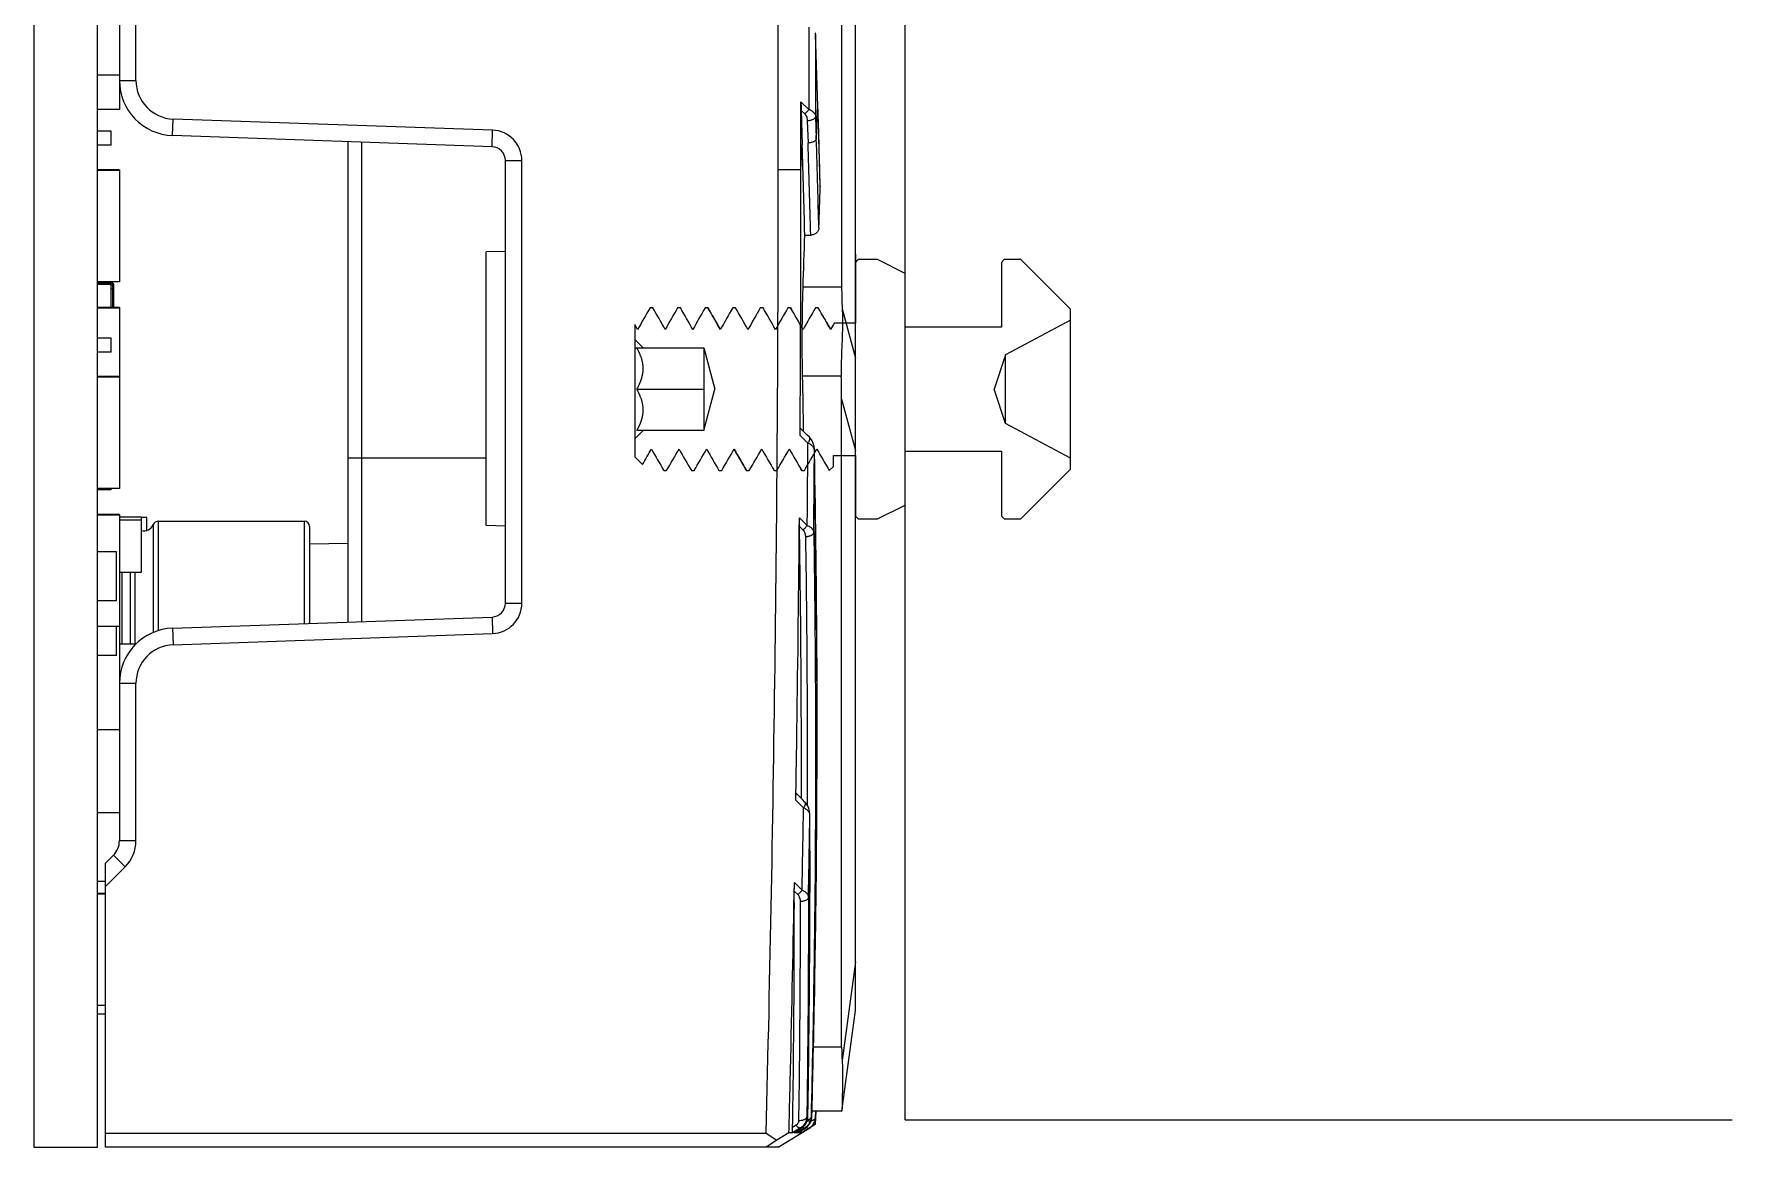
# Model space of a CAD drawing. Header units: millimetres. Extents: x 1409 to 26878, y 589 to 5187.
# Drawn here: x 18727.3 to 18788.9, y 2250.1 to 2290.5 of the extents above; entities that cross this region are included whole.
import ezdxf

# ---------------------------------------------------------------- set-up
doc = ezdxf.new("R2010")
doc.units = ezdxf.units.MM
doc.layers.add('02___PRT_ALL_AXES', color=7, linetype='Continuous')
doc.layers.add('1轮廓线', color=7, linetype='Continuous', lineweight=25)

# ---------------------------------------------------------------- blocks, each defined once
blk = doc.blocks.new('rdgx')
at = {"color": 114, "linetype": 'Continuous', "lineweight": -3, "true_color": 0x139b48}
for q in [(18150.099, 8857.748), (18120.099, 8185.248)]:
    blk.add_line((18150.099, 8185.248), q, dxfattribs=at)
blk = doc.blocks.new('*U77')
blk.add_blockref('rdgx', (-18135.099, -8526.998))
blk = doc.blocks.new('*U78')
at = {"color": 0, "linetype": 'ByBlock', "lineweight": -2, "transparency": 16777216}
blk.add_blockref('*U77', (0, 0), dxfattribs=at)
blk = doc.blocks.new('tghb')
at = {"layer": '1轮廓线', "linetype": 'Continuous', "lineweight": 25}
for p, q in [((15734.972, 4007.733), (15734.972, 4005.233)), ((15727.172, 4005.733), (15728.972, 4007.533)), ((15728.972, 4007.533), (15729.572, 4007.533)), ((15729.572, 4007.533), (15729.672, 4007.433)), ((15729.672, 4007.433), (15729.672, 4005.083)), ((15733.172, 4007.033), (15734.172, 4007.533)), ((15734.172, 4007.533), (15734.872, 4007.533)), ((15734.872, 4007.533), (15734.972, 4007.433)), ((15733.172, 4005.083), (15733.172, 4007.033)), ((15727.172, 4005.333), (15727.172, 4005.733)), ((15727.172, 4003.723), (15727.172, 4005.333)), ((15734.972, 4005.233), (15735.74, 4005.233)), ((15735.74, 4005.233), (15735.74, 4005.233)), ((15736.322, 4005.783), (15736.322, 4005.783)), ((15736.322, 4005.783), (15736.422, 4005.783)), ((15736.422, 4005.783), (15736.422, 4005.783)), ((15737.322, 4005.783), (15737.323, 4005.784)), ((15737.322, 4005.783), (15737.422, 4005.783)), ((15737.422, 4005.782), (15737.422, 4005.783)), ((15738.322, 4005.783), (15738.322, 4005.782)), ((15738.322, 4005.783), (15738.422, 4005.783)), ((15738.422, 4005.783), (15738.422, 4005.783)), ((15739.322, 4005.783), (15739.322, 4005.783)), ((15739.322, 4005.783), (15739.422, 4005.783)), ((15739.422, 4005.783), (15739.422, 4005.783)), ((15740.322, 4005.783), (15740.322, 4005.783)), ((15740.322, 4005.783), (15740.422, 4005.783)), ((15740.422, 4005.783), (15740.422, 4005.783)), ((15741.322, 4005.783), (15741.322, 4005.783)), ((15741.322, 4005.783), (15741.422, 4005.783)), ((15741.422, 4005.783), (15741.422, 4005.783)), ((15742.322, 4005.783), (15742.322, 4005.783)), ((15742.322, 4005.783), (15742.422, 4005.783)), ((15742.422, 4005.783), (15742.422, 4005.783)), ((15729.672, 4005.083), (15733.172, 4005.083)), ((15735.872, 4005.003), (15735.872, 4005.003)), ((15736.872, 4005.003), (15736.872, 4005.003)), ((15737.872, 4005.003), (15737.872, 4005.003)), ((15738.872, 4005.003), (15738.872, 4005.003)), ((15739.872, 4005.003), (15739.872, 4005.003)), ((15740.872, 4005.003), (15740.872, 4005.003)), ((15741.872, 4005.003), (15741.872, 4005.003)), ((15742.972, 4004.633), (15742.672, 4004.333)), ((15742.872, 4005.003), (15742.872, 4005.003)), ((15742.972, 4005.177), (15742.972, 4005.177)), ((15742.972, 4005.177), (15742.972, 4004.633)), ((15742.972, 4004.633), (15742.972, 4001.033)), ((15729.531, 4001.587), (15729.531, 4004.079)), ((15742.672, 4004.333), (15740.472, 4004.333)), ((15740.472, 4004.333), (15740.472, 4001.333)), ((15727.172, 4002.233), (15727.172, 4003.433)), ((15742.904, 4002.833), (15740.472, 4002.833)), ((15727.172, 4000.333), (15727.172, 4001.943)), ((15740.472, 4001.333), (15742.672, 4001.333)), ((15742.672, 4001.333), (15742.972, 4001.033)), ((15742.972, 4001.033), (15742.972, 4000.383)), ((15727.172, 3999.933), (15727.172, 4000.333)), ((15729.672, 4000.583), (15729.672, 3998.233)), ((15733.172, 4000.583), (15729.672, 4000.583)), ((15733.172, 3998.633), (15733.172, 4000.583)), ((15735.772, 4000.433), (15734.972, 4000.433)), ((15734.972, 4000.433), (15734.972, 3998.233)), ((15735.772, 4000.033), (15735.772, 4000.433)), ((15736.372, 4000.662), (15736.372, 4000.662)), ((15737.372, 4000.663), (15737.372, 4000.663)), ((15738.372, 4000.662), (15738.372, 4000.662)), ((15739.372, 4000.663), (15739.372, 4000.663)), ((15740.372, 4000.662), (15740.372, 4000.662)), ((15741.372, 4000.662), (15741.372, 4000.662)), ((15742.372, 4000.662), (15742.372, 4000.662)), ((15742.972, 4000.383), (15742.694, 4000.105)), ((15728.972, 3998.133), (15727.172, 3999.933)), ((15735.922, 3999.883), (15735.772, 4000.033)), ((15735.922, 3999.883), (15735.922, 3999.883)), ((15736.823, 3999.883), (15736.822, 3999.883)), ((15736.922, 3999.883), (15736.822, 3999.883)), ((15736.922, 3999.883), (15736.922, 3999.883)), ((15737.822, 3999.883), (15737.822, 3999.883)), ((15737.922, 3999.883), (15737.822, 3999.883)), ((15737.922, 3999.883), (15737.922, 3999.882)), ((15738.823, 3999.882), (15738.822, 3999.883)), ((15738.922, 3999.883), (15738.822, 3999.883)), ((15738.922, 3999.883), (15738.922, 3999.884)), ((15739.822, 3999.884), (15739.822, 3999.883)), ((15739.922, 3999.883), (15739.822, 3999.883)), ((15739.922, 3999.883), (15739.922, 3999.883)), ((15740.822, 3999.883), (15740.822, 3999.883)), ((15740.922, 3999.883), (15740.822, 3999.883)), ((15740.922, 3999.883), (15740.922, 3999.883)), ((15741.822, 3999.883), (15741.822, 3999.883)), ((15741.922, 3999.883), (15741.822, 3999.883)), ((15741.922, 3999.883), (15741.922, 3999.883)), ((15742.694, 4000.105), (15742.694, 4000.105)), ((15734.172, 3998.133), (15733.172, 3998.633)), ((15729.572, 3998.133), (15728.972, 3998.133)), ((15729.672, 3998.233), (15729.572, 3998.133)), ((15734.872, 3998.133), (15734.172, 3998.133)), ((15734.972, 3998.233), (15734.872, 3998.133))]:
    blk.add_line(p, q, dxfattribs=at)
at = {"layer": '1轮廓线'}
for p, q in [((15727.172, 4005.333), (15729.531, 4004.079)), ((15729.531, 4004.079), (15729.944, 4002.833)), ((15740.472, 4004.333), (15740.07, 4002.833)), ((15729.531, 4001.587), (15729.944, 4002.833)), ((15740.472, 4001.333), (15740.07, 4002.833)), ((15727.172, 4000.333), (15729.531, 4001.587))]:
    blk.add_line(p, q, dxfattribs=at)
at = {"layer": '1轮廓线', "linetype": 'Continuous', "lineweight": 25}
for points, degree in [([(15735.74, 4005.233), (15735.784, 4005.156), (15735.828, 4005.08), (15735.872, 4005.003)], 3), ([(15736.199, 4005.569), (15736.034, 4005.288), (15735.87, 4005.008)], 2), ([(15735.872, 4005.003), (15736.022, 4005.263), (15736.172, 4005.523), (15736.322, 4005.783)], 3), ([(15736.422, 4005.783), (15736.572, 4005.523), (15736.722, 4005.263), (15736.872, 4005.003)], 3), ([(15736.872, 4005.003), (15737.022, 4005.263), (15737.173, 4005.523), (15737.323, 4005.784)], 3), ([(15737.296, 4005.742), (15737.305, 4005.769), (15737.313, 4005.783), (15737.322, 4005.783)], 3), ([(15737.422, 4005.782), (15737.572, 4005.522), (15737.722, 4005.263), (15737.872, 4005.003)], 3), ([(15737.872, 4005.003), (15738.022, 4005.263), (15738.172, 4005.522), (15738.322, 4005.782)], 3), ([(15738.295, 4005.74), (15738.304, 4005.769), (15738.313, 4005.783), (15738.322, 4005.783)], 3), ([(15738.422, 4005.783), (15738.572, 4005.523), (15738.722, 4005.263), (15738.872, 4005.003)], 3), ([(15738.872, 4005.003), (15739.022, 4005.263), (15739.172, 4005.523), (15739.322, 4005.783)], 3), ([(15739.295, 4005.741), (15739.304, 4005.769), (15739.313, 4005.783), (15739.322, 4005.783)], 3), ([(15739.422, 4005.783), (15739.572, 4005.523), (15739.722, 4005.263), (15739.872, 4005.003)], 3), ([(15740.297, 4005.741), (15740.083, 4005.374), (15739.869, 4005.009)], 2), ([(15739.872, 4005.003), (15740.022, 4005.263), (15740.172, 4005.523), (15740.322, 4005.783)], 3), ([(15740.294, 4005.736), (15740.303, 4005.767), (15740.313, 4005.783), (15740.322, 4005.783)], 3), ([(15740.422, 4005.783), (15740.572, 4005.523), (15740.722, 4005.263), (15740.872, 4005.003)], 3), ([(15740.872, 4005.003), (15741.022, 4005.263), (15741.172, 4005.523), (15741.322, 4005.783)], 3), ([(15741.296, 4005.742), (15741.305, 4005.769), (15741.313, 4005.783), (15741.322, 4005.783)], 3), ([(15741.422, 4005.783), (15741.572, 4005.523), (15741.722, 4005.263), (15741.872, 4005.003)], 3), ([(15741.872, 4005.003), (15742.022, 4005.263), (15742.172, 4005.523), (15742.322, 4005.783)], 3), ([(15742.422, 4005.783), (15742.572, 4005.523), (15742.722, 4005.263), (15742.872, 4005.003)], 3), ([(15742.872, 4005.003), (15742.906, 4005.061), (15742.939, 4005.119), (15742.972, 4005.177)], 3), ([(15742.672, 4001.333), (15742.672, 4001.333), (15742.786, 4001.333), (15742.904, 4001.333)], 2), ([(15736.372, 4000.662), (15736.222, 4000.403), (15736.072, 4000.143), (15735.922, 3999.883)], 3), ([(15736.823, 3999.883), (15736.672, 4000.143), (15736.522, 4000.402), (15736.372, 4000.662)], 3), ([(15737.372, 4000.663), (15737.222, 4000.403), (15737.072, 4000.143), (15736.922, 3999.883)], 3), ([(15737.822, 3999.883), (15737.672, 4000.143), (15737.522, 4000.403), (15737.372, 4000.663)], 3), ([(15738.372, 4000.662), (15738.222, 4000.402), (15738.072, 4000.142), (15737.922, 3999.882)], 3), ([(15738.823, 3999.882), (15738.673, 4000.142), (15738.522, 4000.402), (15738.372, 4000.662)], 3), ([(15739.372, 4000.663), (15739.222, 4000.403), (15739.072, 4000.143), (15738.922, 3999.884)], 3), ([(15738.944, 3999.914), (15739.16, 4000.285), (15739.377, 4000.655)], 2), ([(15739.822, 3999.884), (15739.672, 4000.143), (15739.522, 4000.403), (15739.372, 4000.663)], 3), ([(15740.372, 4000.662), (15740.222, 4000.402), (15740.072, 4000.143), (15739.922, 3999.883)], 3), ([(15740.822, 3999.883), (15740.672, 4000.143), (15740.522, 4000.403), (15740.372, 4000.662)], 3), ([(15741.372, 4000.662), (15741.222, 4000.402), (15741.072, 4000.143), (15740.922, 3999.883)], 3), ([(15741.822, 3999.883), (15741.672, 4000.143), (15741.522, 4000.402), (15741.372, 4000.662)], 3), ([(15742.372, 4000.662), (15742.222, 4000.402), (15742.072, 4000.143), (15741.922, 3999.883)], 3), ([(15742.694, 4000.105), (15742.587, 4000.291), (15742.48, 4000.476), (15742.372, 4000.662)], 3), ([(15736.922, 3999.883), (15736.931, 3999.883), (15736.94, 3999.898), (15736.949, 3999.926)], 3), ([(15737.949, 3999.924), (15737.94, 3999.897), (15737.931, 3999.883), (15737.922, 3999.883)], 3)]:
    blk.add_open_spline(points, degree=degree, dxfattribs=at)
for points, degree, knots in [([(15742.972, 4004.333), (15742.786, 4004.333), (15742.672, 4004.333), (15742.672, 4004.333)], 2, [0, 0, 0, 0.500069, 1, 1, 1]), ([(15742.904, 4002.833), (15742.785, 4003.039), (15742.728, 4003.224), (15742.672, 4003.406), (15742.672, 4003.758), (15742.785, 4004.127), (15742.904, 4004.333)], 2, [0, 0, 0, 0.25, 0.25, 0.5, 0.75, 1, 1, 1]), ([(15727.172, 4003.433), (15727.172, 4003.433), (15727.172, 4003.458), (15727.172, 4003.479), (15727.172, 4003.552), (15727.172, 4003.603), (15727.172, 4003.658), (15727.172, 4003.723)], 2, [0, 0, 0, 0.25, 0.25, 0.5, 0.75, 0.75, 1, 1, 1]), ([(15742.904, 4001.333), (15742.785, 4001.539), (15742.728, 4001.724), (15742.672, 4001.906), (15742.672, 4002.258), (15742.785, 4002.627), (15742.904, 4002.833)], 2, [0, 0, 0, 0.25, 0.25, 0.5, 0.75, 1, 1, 1]), ([(15727.172, 4001.943), (15727.172, 4002.007), (15727.172, 4002.063), (15727.172, 4002.111), (15727.172, 4002.185), (15727.172, 4002.208), (15727.172, 4002.233), (15727.172, 4002.233)], 2, [0, 0, 0, 0.250039, 0.250039, 0.500079, 0.750118, 0.750118, 1, 1, 1]), ([(15738.947, 3999.919), (15738.946, 3999.916), (15738.945, 3999.914), (15738.937, 3999.893), (15738.93, 3999.883), (15738.922, 3999.883)], 3, [0, 0, 0, 0, 0.097677, 0.097677, 1, 1, 1, 1]), ([(15741.922, 3999.883), (15741.931, 3999.883), (15741.939, 3999.895), (15741.948, 3999.922), (15741.949, 3999.925), (15741.95, 3999.927)], 3, [0, 0, 0, 0, 0.90212, 0.90212, 1, 1, 1, 1])]:
    blk.add_open_spline(points, degree=degree, knots=knots, dxfattribs=at)
blk = doc.blocks.new('*U75')
at = {"xscale": -1}
blk.add_blockref('tghb', (15735.072, -4312.933), dxfattribs=at)
blk = doc.blocks.new('*U76')
at = {"color": 0, "linetype": 'ByBlock', "lineweight": -2, "transparency": 16777216}
blk.add_blockref('*U75', (0, 0), dxfattribs=at)
blk = doc.blocks.new('5555')
at = {"color": 7, "linetype": 'Continuous'}
for p, q in [((2254.952, 3834.509), (2254.952, 3497.009)), ((2257.252, 3497.009), (2257.252, 3834.509)), ((2284.752, 3501.965), (2284.752, 3829.553)), ((2281.952, 3532.465), (2281.952, 3799.053)), ((2258.052, 3576.273), (2258.052, 3534.637)), ((2258.652, 3535.69), (2258.652, 3576.273)), ((2284.252, 3542.668), (2284.252, 3528.191)), ((2283.066, 3537.619), (2283.066, 3534.642)), ((2283.39, 3534.75), (2283.307, 3537.376)), ((2283.307, 3537.366), (2283.307, 3537.376)), ((2283.39, 3534.74), (2283.307, 3537.366)), ((2283.307, 3537.366), (2283.307, 3534.389)), ((2258.052, 3535.887), (2257.252, 3535.887)), ((2258.052, 3535.69), (2258.652, 3535.69)), ((2258.052, 3534.637), (2257.252, 3534.637)), ((2282.777, 3534.916), (2283.066, 3534.642)), ((2282.777, 3532.465), (2282.777, 3534.916)), ((2283.332, 3533.582), (2283.39, 3534.74)), ((2283.39, 3534.74), (2283.39, 3534.75)), ((2259.982, 3533.692), (2260.003, 3534.291)), ((2271.59, 3533.887), (2260.003, 3534.291)), ((2282.782, 3534.603), (2282.911, 3534.48)), ((2282.782, 3534.603), (2282.822, 3533.358)), ((2283.007, 3534.227), (2283.033, 3533.42)), ((2283.307, 3534.389), (2283.332, 3533.582)), ((2257.752, 3533.848), (2257.252, 3533.848)), ((2257.752, 3533.34), (2257.752, 3533.848)), ((2271.569, 3533.287), (2259.982, 3533.692)), ((2266.352, 3516.049), (2266.352, 3533.469)), ((2266.852, 3516.066), (2266.852, 3533.452)), ((2271.569, 3533.287), (2271.59, 3533.887)), ((2257.752, 3533.34), (2257.252, 3533.34)), ((2272.052, 3532.787), (2272.652, 3532.787)), ((2272.052, 3516.731), (2272.052, 3532.787)), ((2272.652, 3516.731), (2272.652, 3532.787)), ((2282.777, 3532.465), (2282.822, 3533.358)), ((2258.052, 3532.451), (2257.252, 3532.451)), ((2258.052, 3532.426), (2257.252, 3532.426)), ((2258.052, 3532.451), (2258.052, 3528.387)), ((2281.952, 3532.465), (2282.777, 3532.465)), ((2283.475, 3531.837), (2283.474, 3531.853)), ((2283.475, 3531.837), (2283.474, 3531.853)), ((2283.475, 3531.853), (2283.475, 3531.837)), ((2282.916, 3530.081), (2283.128, 3530.081)), ((2258.052, 3528.387), (2257.252, 3528.387)), ((2257.752, 3528.34), (2257.252, 3528.34)), ((2257.752, 3528.32), (2257.252, 3528.32)), ((2257.752, 3528.294), (2257.252, 3528.294)), ((2257.802, 3528.333), (2257.302, 3528.333)), ((2257.302, 3528.32), (2257.302, 3528.333)), ((2257.752, 3528.34), (2257.752, 3528.387)), ((2257.752, 3527.451), (2257.752, 3528.32)), ((2257.752, 3528.283), (2257.852, 3528.283)), ((2257.752, 3528.133), (2257.852, 3528.133)), ((2257.802, 3528.333), (2257.802, 3527.451)), ((2257.852, 3527.451), (2257.852, 3528.283)), ((2284.252, 3528.191), (2282.853, 3528.191)), ((2258.052, 3527.451), (2257.252, 3527.451)), ((2258.052, 3527.426), (2257.252, 3527.426)), ((2258.052, 3527.451), (2258.052, 3520.887)), ((2284.273, 3527.404), (2284.752, 3525.62)), ((2257.752, 3526.348), (2257.252, 3526.348)), ((2257.752, 3525.84), (2257.752, 3526.348)), ((2257.752, 3525.84), (2257.252, 3525.84)), ((2258.052, 3524.951), (2257.252, 3524.951)), ((2258.052, 3524.926), (2257.252, 3524.926)), ((2284.238, 3524.967), (2282.835, 3524.967)), ((2284.252, 3524.126), (2284.752, 3522.265)), ((2284.252, 3500.628), (2284.252, 3524.126)), ((2282.939, 3522.621), (2282.744, 3522.81)), ((2283.029, 3522.534), (2282.939, 3522.621)), ((2266.352, 3522.009), (2271.352, 3522.009)), ((2283.265, 3522.286), (2283.265, 3522.286)), ((2283.265, 3522.278), (2283.265, 3522.286)), ((2283.267, 3522.197), (2283.265, 3522.278)), ((2283.267, 3522.197), (2283.265, 3522.278)), ((2258.052, 3520.887), (2257.252, 3520.887)), ((2257.752, 3520.84), (2257.252, 3520.84)), ((2257.752, 3520.84), (2257.752, 3520.887)), ((2258.052, 3519.951), (2257.252, 3519.951)), ((2258.052, 3519.926), (2257.252, 3519.926)), ((2258.052, 3519.951), (2258.052, 3508.12)), ((2258.852, 3519.858), (2258.052, 3519.858)), ((2258.852, 3517.858), (2258.852, 3519.858)), ((2259.052, 3519.836), (2258.852, 3519.836)), ((2259.052, 3519.374), (2259.052, 3519.836)), ((2282.72, 3519.829), (2283.004, 3519.553)), ((2258.052, 3519.758), (2258.852, 3519.758)), ((2259.278, 3519.581), (2259.278, 3515.669)), ((2259.464, 3519.708), (2264.752, 3519.708)), ((2259.464, 3515.738), (2259.464, 3519.708)), ((2264.752, 3519.708), (2264.752, 3515.993)), ((2264.952, 3519.508), (2264.952, 3516)), ((2282.721, 3519.515), (2282.847, 3519.393)), ((2264.953, 3518.926), (2264.952, 3518.926)), ((2264.953, 3518.926), (2264.953, 3516)), ((2257.952, 3518.591), (2257.252, 3518.591)), ((2257.952, 3516.813), (2257.952, 3518.591)), ((2258.052, 3517.858), (2258.852, 3517.858)), ((2258.152, 3515.258), (2258.152, 3517.858)), ((2258.44, 3517.858), (2258.44, 3515.258)), ((2258.626, 3515.258), (2258.626, 3517.858)), ((2257.952, 3516.813), (2257.252, 3516.813)), ((2259.982, 3515.826), (2271.569, 3516.231)), ((2271.569, 3516.231), (2271.59, 3515.631)), ((2272.052, 3516.731), (2272.652, 3516.731)), ((2258.052, 3515.887), (2257.252, 3515.887)), ((2257.952, 3514.832), (2257.952, 3515.887)), ((2259.982, 3515.826), (2260.003, 3515.227)), ((2260.003, 3515.227), (2271.59, 3515.631)), ((2258.052, 3515.258), (2258.658, 3515.258)), ((2257.952, 3514.832), (2257.252, 3514.832)), ((2283.357, 3514.099), (2283.353, 3514.659)), ((2283.358, 3514.099), (2283.356, 3514.659)), ((2258.052, 3513.828), (2258.652, 3513.828)), ((2258.652, 3508.12), (2258.652, 3513.828)), ((2258.052, 3512.137), (2257.252, 3512.137)), ((2282.782, 3509.393), (2282.59, 3509.583)), ((2282.869, 3509.306), (2282.782, 3509.393)), ((2283.001, 3509.522), (2283.002, 3509.418)), ((2283.002, 3509.522), (2283.002, 3509.418)), ((2283.101, 3509.047), (2283.101, 3509.054)), ((2257.552, 3507.309), (2257.832, 3507.589)), ((2257.832, 3507.589), (2258.257, 3507.165)), ((2258.052, 3508.12), (2258.652, 3508.12)), ((2257.552, 3497.009), (2257.552, 3507.309)), ((2257.552, 3506.46), (2258.257, 3507.165)), ((2283.31, 3505.326), (2283.33, 3507.055)), ((2283.316, 3505.326), (2283.336, 3507.055)), ((2282.535, 3506.289), (2282.658, 3506.167)), ((2282.538, 3506.603), (2282.816, 3506.325)), ((2257.552, 3506.201), (2257.252, 3506.201)), ((2257.552, 3506.176), (2257.252, 3506.176)), ((2284.752, 3503.731), (2284.27, 3500.143)), ((2257.552, 3502.137), (2257.252, 3502.137)), ((2284.262, 3498.315), (2284.752, 3501.965)), ((2257.552, 3501.827), (2257.252, 3501.827)), ((2284.252, 3500.628), (2283.219, 3500.628)), ((2284.262, 3498.315), (2283.174, 3498.315)), ((2283.318, 3498.315), (2283.293, 3497.821)), ((2283.315, 3498.315), (2283.305, 3498.088)), ((2283.315, 3498.315), (2283.305, 3498.088)), ((2283.306, 3498.086), (2283.317, 3498.315)), ((2283.306, 3498.086), (2283.318, 3498.315)), ((2284.262, 3498.315), (2284.262, 3498.315)), ((2281.952, 3497.009), (2283.066, 3497.683)), ((2282.596, 3497.796), (2282.474, 3497.718)), ((2282.756, 3497.702), (2282.475, 3497.526)), ((2282.513, 3497.524), (2282.794, 3497.701)), ((2282.756, 3497.702), (2282.794, 3497.701)), ((2282.793, 3497.607), (2282.935, 3497.696)), ((2282.794, 3497.701), (2282.795, 3497.702)), ((2282.908, 3497.697), (2282.822, 3497.643)), ((2282.837, 3497.635), (2282.916, 3497.684)), ((2282.908, 3497.697), (2282.935, 3497.696)), ((2282.916, 3497.684), (2282.935, 3497.696)), ((2283.065, 3497.684), (2282.977, 3497.631)), ((2282.988, 3498.112), (2283.027, 3498.11)), ((2283.027, 3498.114), (2283.027, 3498.114)), ((2283.027, 3498.11), (2283.027, 3498.114)), ((2283.065, 3497.684), (2283.066, 3497.683)), ((2283.293, 3497.821), (2283.066, 3497.683)), ((2283.142, 3498.105), (2283.17, 3498.103)), ((2283.142, 3498.105), (2283.142, 3498.099)), ((2283.17, 3498.103), (2283.171, 3498.13)), ((2283.17, 3498.103), (2283.171, 3498.13)), ((2283.17, 3498.103), (2283.17, 3498.106)), ((2283.305, 3498.088), (2283.306, 3498.086)), ((2257.552, 3497.509), (2281.514, 3497.509)), ((2281.514, 3497.509), (2281.905, 3497.259)), ((2281.905, 3497.259), (2281.514, 3497.009)), ((2282.341, 3497.529), (2281.905, 3497.259)), ((2282.475, 3497.526), (2282.341, 3497.529)), ((2282.625, 3497.521), (2282.513, 3497.524)), ((2282.728, 3497.585), (2282.625, 3497.521)), ((2282.652, 3497.519), (2282.837, 3497.635)), ((2282.776, 3497.509), (2282.652, 3497.519)), ((2282.822, 3497.643), (2282.728, 3497.585)), ((2282.776, 3497.509), (2282.779, 3497.577)), ((2282.881, 3497.573), (2282.776, 3497.509)), ((2282.875, 3497.569), (2282.776, 3497.509)), ((2282.779, 3497.577), (2282.78, 3497.6)), ((2282.779, 3497.577), (2282.78, 3497.598)), ((2282.881, 3497.573), (2282.875, 3497.569)), ((2282.977, 3497.631), (2282.881, 3497.573)), ((2254.952, 3497.009), (2257.252, 3497.009)), ((2281.952, 3497.009), (2257.552, 3497.009))]:
    blk.add_line(p, q, dxfattribs=at)
for points in [[(2283.475, 3531.853), (2283.449, 3532.784), (2283.42, 3533.805), (2283.39, 3534.75)], [(2283.081, 3522.751), (2282.988, 3522.84), (2282.83, 3522.993), (2282.756, 3523.066)], [(2283.265, 3522.286), (2283.264, 3522.314), (2283.251, 3522.423), (2283.223, 3522.523), (2283.183, 3522.615), (2283.129, 3522.697), (2283.081, 3522.751)], [(2283.17, 3498.106), (2283.326, 3506.136), (2283.358, 3514.25), (2283.265, 3522.286)], [(2282.922, 3509.522), (2282.831, 3509.612), (2282.676, 3509.766), (2282.602, 3509.84)], [(2283.101, 3509.054), (2283.101, 3509.081), (2283.089, 3509.191), (2283.062, 3509.292), (2283.023, 3509.384), (2282.97, 3509.468), (2282.922, 3509.522)], [(2283.027, 3498.114), (2283.077, 3501.731), (2283.102, 3505.43), (2283.101, 3509.054)], [(2282.795, 3497.702), (2282.852, 3497.744), (2282.912, 3497.804), (2282.961, 3497.874), (2282.997, 3497.952), (2283.02, 3498.035), (2283.027, 3498.114)], [(2282.988, 3498.112), (2283.008, 3498.111), (2283.027, 3498.11)], [(2283.142, 3498.105), (2283.157, 3498.104), (2283.17, 3498.103)], [(2283.305, 3498.088), (2283.306, 3498.087), (2283.306, 3498.086)], [(2283.306, 3498.086), (2283.306, 3498.086), (2283.306, 3498.086)], [(2282.776, 3497.509), (2282.777, 3497.516), (2282.778, 3497.538), (2282.779, 3497.577)]]:
    blk.add_lwpolyline(points, dxfattribs=at)
for centre, radius, start, end in [((2260.052, 3535.69), 2, 180, 268), ((2260.052, 3535.69), 1.4, 180, 268), ((1761.486, 3518.113), 522.169, 1.50781, 1.82482), ((2271.552, 3532.787), 1.1, 0, 88), ((1761.273, 3516.8), 522.024, 1.45773, 1.82446), ((1761.427, 3516.954), 522.17, 1.63473, 1.82482), ((2271.552, 3532.787), 0.5, 0, 88), ((1761.43, 3516.954), 522.167, 1.46989, 1.63473), ((2257.802, 3528.283), 0.05, 0, 90), ((886.326, 3532.734), 1396.74, 359.459277, 359.58156), ((886.581, 3533.013), 1396.725, 359.437331, 359.559646), ((1761.144, 3512.245), 522.218, 0.26487, 1.09193), ((2258.952, 3519.708), 0.35, 253.3025, 338.67631), ((2259.464, 3519.508), 0.2, 90, 158.67631), ((2264.752, 3519.508), 0.2, 0, 90), ((2271.552, 3516.731), 0.5, 272, 0), ((2271.552, 3516.731), 1.1, 272, 0), ((2260.052, 3513.828), 2, 92, 180), ((2260.052, 3513.828), 1.4, 92, 180), ((1761.004, 3512.245), 522.357, 359.43075, 0.20332), ((884.878, 3532.753), 1398.188, 358.916962, 359.039134), ((885.147, 3533.032), 1398.16, 358.894876, 359.017081), ((2257.302, 3508.12), 0.75, 315, 0), ((2257.302, 3508.12), 1.35, 315, 0), ((2282.531, 3498.121), 0.496, 318.71635, 320.26335), ((2282.53, 3498.122), 0.497, 329.61124, 333.60078), ((2282.53, 3498.122), 0.498, 333.60105, 339.2325), ((2282.529, 3498.122), 0.498, 339.23727, 344.31168), ((2282.529, 3498.122), 0.498, 344.31243, 349.11291), ((2282.529, 3498.123), 0.499, 357.02342, 358.57488), ((2282.807, 3498.111), 0.5, 301.18767, 357.13759), ((2282.806, 3498.112), 0.501, 301.19844, 311.55525), ((2282.807, 3498.111), 0.5, 311.55333, 314.43914), ((2282.808, 3498.11), 0.499, 311.5584, 314.44683), ((2282.807, 3498.111), 0.5, 314.43853, 321.90358), ((2282.807, 3498.111), 0.5, 314.44983, 320.92364), ((2282.805, 3498.112), 0.5, 320.98294, 329.21305), ((2282.807, 3498.111), 0.5, 320.92565, 321.91047), ((2282.808, 3498.111), 0.499, 321.91116, 325.2762), ((2282.807, 3498.111), 0.5, 321.90399, 325.26094), ((2282.806, 3498.111), 0.501, 325.27771, 329.18565), ((2282.806, 3498.111), 0.499, 329.21393, 330.88518), ((2282.806, 3498.112), 0.501, 329.18536, 330.85632), ((2282.805, 3498.112), 0.5, 330.88715, 338.48326), ((2282.806, 3498.111), 0.501, 330.8563, 332.43719), ((2282.808, 3498.111), 0.499, 332.4369, 335.82896), ((2282.807, 3498.111), 0.5, 332.43863, 335.82149), ((2282.807, 3498.111), 0.5, 335.83081, 338.487), ((2282.806, 3498.112), 0.5, 338.4839, 340.05326), ((2282.807, 3498.111), 0.5, 338.48683, 340.05904), ((2282.807, 3498.111), 0.5, 340.059, 343.62013), ((2282.807, 3498.111), 0.5, 343.61664, 346.42006), ((2282.808, 3498.111), 0.499, 343.62064, 346.42999), ((2282.806, 3498.111), 0.501, 346.43419, 357.15192)]:
    blk.add_arc(centre, radius, start, end, dxfattribs=at)
for centre, major_axis, ratio, start_param, end_param in [((2282.795, 3534.751), (-0.007, 0.42), 0.039567, 1.167196, 1.932025), ((1582.627, 3512.005), (700.275, 18.578), 0.863121, -0.000832, 0.004591), ((1579.455, 3448.548), (119.578, 2729.438), 0.256331, -1.529595, -1.529049), ((1579.455, 3448.548), (119.493, 2727.49), 0.256331, -1.530364, -1.529671), ((2284.752, 3526.579), (-0.274, 3), 0.139425, 0.99083, 1.279579), ((1582.491, 3509.28), (700.275, 18.578), 0.863121, 6.275087, 6.278402), ((2278.662, 3529.489), (-2.774, 12.668), 0.383134, -2.090027, -2.018187), ((1582.334, 3506.139), (700.275, 18.578), 0.863121, -0.024899, -0.008605), ((1582.077, 3500.996), (700.275, 18.578), 0.863121, -0.036148, -0.021975), ((2286.752, 3503.315), (1.594, 4.962), 0.388195, -4.021095, -3.901125)]:
    blk.add_ellipse(centre, major_axis=major_axis, ratio=ratio, start_param=start_param, end_param=end_param, dxfattribs=at)
for points, knots in [([(2283.307, 3537.366), (2283.306, 3537.371), (2283.304, 3537.389), (2283.3, 3537.406), (2283.295, 3537.419)], [0, 0, 0, 0, 0.247035, 1, 1, 1, 1]), ([(2283.066, 3534.642), (2283.055, 3534.626), (2283.033, 3534.596), (2282.995, 3534.554), (2282.954, 3534.515), (2282.925, 3534.491), (2282.911, 3534.48)], [0, 0, 0, 0, 0.2472, 0.501422, 0.754923, 1, 1, 1, 1]), ([(2283.066, 3534.642), (2283.084, 3534.635), (2283.118, 3534.62), (2283.166, 3534.593), (2283.206, 3534.563), (2283.24, 3534.531), (2283.267, 3534.497), (2283.288, 3534.462), (2283.301, 3534.426), (2283.306, 3534.401), (2283.307, 3534.389)], [0, 0, 0, 0, 0.157952, 0.305104, 0.441527, 0.567855, 0.685181, 0.795012, 0.899209, 1, 1, 1, 1]), ([(2282.911, 3534.48), (2282.928, 3534.464), (2282.957, 3534.426), (2282.985, 3534.362), (2283.002, 3534.295), (2283.006, 3534.25), (2283.007, 3534.227)], [0, 0, 0, 0, 0.258335, 0.508784, 0.755281, 1, 1, 1, 1]), ([(2283.307, 3534.389), (2283.306, 3534.378), (2283.3, 3534.356), (2283.28, 3534.326), (2283.251, 3534.299), (2283.214, 3534.275), (2283.169, 3534.255), (2283.118, 3534.24), (2283.064, 3534.231), (2283.026, 3534.228), (2283.007, 3534.227)], [0, 0, 0, 0, 0.086537, 0.181841, 0.289731, 0.411392, 0.545953, 0.691123, 0.84375, 1, 1, 1, 1]), ([(2283.332, 3533.582), (2283.331, 3533.571), (2283.326, 3533.549), (2283.306, 3533.519), (2283.277, 3533.492), (2283.239, 3533.468), (2283.194, 3533.448), (2283.144, 3533.433), (2283.089, 3533.424), (2283.052, 3533.421), (2283.033, 3533.42)], [0, 0, 0, 0, 0.086537, 0.181841, 0.289731, 0.411392, 0.545953, 0.691123, 0.84375, 1, 1, 1, 1]), ([(2281.514, 3497.509), (2281.66, 3503.335), (2281.879, 3514.987), (2281.952, 3526.64), (2281.952, 3532.465)], [0, 0, 0, 0, 0.500134, 1, 1, 1, 1]), ([(2282.744, 3522.81), (2282.749, 3523.614), (2282.769, 3526.833), (2282.777, 3530.051), (2282.777, 3532.465)], [0, 0, 0, 0, 0.249991, 1, 1, 1, 1]), ([(2283.425, 3530.348), (2283.425, 3530.331), (2283.42, 3530.297), (2283.403, 3530.248), (2283.377, 3530.202), (2283.341, 3530.161), (2283.297, 3530.127), (2283.245, 3530.101), (2283.188, 3530.084), (2283.148, 3530.081), (2283.128, 3530.081)], [0, 0, 0, 0, 0.115, 0.231472, 0.350542, 0.473144, 0.599791, 0.730428, 0.864296, 1, 1, 1, 1]), ([(2282.835, 3524.967), (2282.832, 3525.092), (2282.828, 3525.349), (2282.823, 3525.887), (2282.822, 3526.579), (2282.83, 3527.272), (2282.841, 3527.809), (2282.849, 3528.067), (2282.853, 3528.191)], [0, 0, 0, 0, 0.115948, 0.239598, 0.499997, 0.760394, 0.884046, 1, 1, 1, 1]), ([(2284.273, 3527.404), (2284.278, 3527.301), (2284.284, 3527.093), (2284.282, 3526.674), (2284.267, 3526.255), (2284.249, 3525.84), (2284.238, 3525.538), (2284.232, 3525.248), (2284.234, 3525.059), (2284.238, 3524.967)], [0, 0, 0, 0, 0.126798, 0.255958, 0.515589, 0.643169, 0.76735, 0.886737, 1, 1, 1, 1]), ([(2282.744, 3522.81), (2282.744, 3522.826), (2282.744, 3522.858), (2282.745, 3522.898), (2282.746, 3522.929), (2282.746, 3522.951), (2282.747, 3522.973), (2282.748, 3522.992), (2282.748, 3523.01), (2282.749, 3523.026), (2282.75, 3523.037), (2282.751, 3523.045), (2282.751, 3523.05), (2282.752, 3523.054), (2282.752, 3523.058), (2282.753, 3523.06), (2282.753, 3523.063), (2282.754, 3523.064), (2282.754, 3523.065), (2282.755, 3523.066), (2282.755, 3523.066), (2282.756, 3523.066)], [0, 0, 0, 0, 0.189388, 0.375293, 0.465239, 0.55201, 0.634394, 0.711088, 0.780643, 0.841697, 0.893124, 0.914967, 0.934181, 0.950741, 0.964643, 0.97595, 0.98475, 0.991151, 0.995333, 0.997773, 1, 1, 1, 1]), ([(2283.029, 3522.534), (2283.037, 3522.545), (2283.051, 3522.567), (2283.07, 3522.601), (2283.084, 3522.633), (2283.094, 3522.663), (2283.099, 3522.691), (2283.098, 3522.715), (2283.094, 3522.732), (2283.087, 3522.744), (2283.083, 3522.748), (2283.081, 3522.751)], [0, 0, 0, 0, 0.174472, 0.337576, 0.486537, 0.619581, 0.735763, 0.835583, 0.921698, 0.96139, 1, 1, 1, 1]), ([(2283.2, 3522.422), (2283.19, 3522.434), (2283.166, 3522.456), (2283.127, 3522.485), (2283.08, 3522.512), (2283.046, 3522.527), (2283.029, 3522.534)], [0, 0, 0, 0, 0.22264, 0.462938, 0.722019, 1, 1, 1, 1]), ([(2283.255, 3522.331), (2283.25, 3522.347), (2283.234, 3522.38), (2283.212, 3522.408), (2283.2, 3522.422)], [0, 0, 0, 0, 0.479641, 1, 1, 1, 1]), ([(2283.265, 3522.278), (2283.265, 3522.283), (2283.263, 3522.3), (2283.259, 3522.318), (2283.255, 3522.331)], [0, 0, 0, 0, 0.247278, 1, 1, 1, 1]), ([(2282.59, 3509.583), (2282.604, 3510.437), (2282.657, 3513.852), (2282.697, 3517.268), (2282.72, 3519.829)], [0, 0, 0, 0, 0.250036, 1, 1, 1, 1]), ([(2282.721, 3519.515), (2282.721, 3519.565), (2282.72, 3519.67), (2282.72, 3519.775), (2282.72, 3519.829)], [0, 0, 0, 0, 0.478207, 1, 1, 1, 1]), ([(2283.004, 3519.553), (2282.993, 3519.538), (2282.97, 3519.508), (2282.932, 3519.466), (2282.891, 3519.428), (2282.862, 3519.404), (2282.847, 3519.393)], [0, 0, 0, 0, 0.246917, 0.501019, 0.754604, 1, 1, 1, 1]), ([(2282.847, 3519.393), (2282.864, 3519.377), (2282.892, 3519.338), (2282.919, 3519.273), (2282.935, 3519.206), (2282.939, 3519.161), (2282.939, 3519.138)], [0, 0, 0, 0, 0.258133, 0.508498, 0.755062, 1, 1, 1, 1]), ([(2283.239, 3519.297), (2283.239, 3519.291), (2283.237, 3519.281), (2283.23, 3519.26), (2283.213, 3519.234), (2283.184, 3519.207), (2283.146, 3519.184), (2283.102, 3519.164), (2283.051, 3519.15), (2282.996, 3519.141), (2282.958, 3519.138), (2282.939, 3519.138)], [0, 0, 0, 0, 0.042706, 0.086836, 0.181853, 0.289377, 0.410739, 0.545155, 0.69038, 0.843275, 1, 1, 1, 1]), ([(2283.004, 3519.553), (2283.022, 3519.546), (2283.056, 3519.531), (2283.103, 3519.503), (2283.143, 3519.473), (2283.176, 3519.441), (2283.203, 3519.406), (2283.222, 3519.371), (2283.235, 3519.334), (2283.238, 3519.309), (2283.239, 3519.297)], [0, 0, 0, 0, 0.158086, 0.305226, 0.441538, 0.567705, 0.684884, 0.794648, 0.898923, 1, 1, 1, 1]), ([(2283.239, 3519.297), (2283.295, 3515.765), (2283.334, 3508.7), (2283.23, 3501.636), (2283.142, 3498.105)], [0, 0, 0, 0, 0.499994, 1, 1, 1, 1]), ([(2282.939, 3519.138), (2282.952, 3518.337), (2282.995, 3515.132), (2283.008, 3511.926), (2283.002, 3509.522)], [0, 0, 0, 0, 0.250005, 1, 1, 1, 1]), ([(2282.59, 3509.583), (2282.59, 3509.6), (2282.591, 3509.632), (2282.592, 3509.679), (2282.593, 3509.717), (2282.594, 3509.746), (2282.595, 3509.765), (2282.596, 3509.783), (2282.597, 3509.799), (2282.597, 3509.81), (2282.598, 3509.818), (2282.599, 3509.823), (2282.599, 3509.828), (2282.599, 3509.831), (2282.6, 3509.834), (2282.6, 3509.837), (2282.601, 3509.838), (2282.601, 3509.839), (2282.601, 3509.84), (2282.602, 3509.84), (2282.602, 3509.84), (2282.602, 3509.84), (2282.602, 3509.84)], [0, 0, 0, 0, 0.18843, 0.373454, 0.549508, 0.631709, 0.708358, 0.778034, 0.839379, 0.891266, 0.913387, 0.932906, 0.949793, 0.964032, 0.975674, 0.984796, 0.991483, 0.995863, 0.997273, 0.998268, 0.999063, 1, 1, 1, 1]), ([(2282.869, 3509.306), (2282.877, 3509.317), (2282.892, 3509.339), (2282.911, 3509.373), (2282.925, 3509.405), (2282.935, 3509.435), (2282.94, 3509.462), (2282.94, 3509.486), (2282.935, 3509.503), (2282.929, 3509.515), (2282.925, 3509.52), (2282.922, 3509.522)], [0, 0, 0, 0, 0.174006, 0.336677, 0.485293, 0.61814, 0.734327, 0.834399, 0.92102, 0.961038, 1, 1, 1, 1]), ([(2283.101, 3509.047), (2283.1, 3509.06), (2283.097, 3509.085), (2283.085, 3509.122), (2283.066, 3509.157), (2283.04, 3509.192), (2283.008, 3509.225), (2282.968, 3509.256), (2282.921, 3509.283), (2282.887, 3509.299), (2282.869, 3509.306)], [0, 0, 0, 0, 0.101286, 0.205615, 0.315315, 0.432369, 0.558414, 0.694651, 0.841803, 1, 1, 1, 1]), ([(2283.027, 3498.11), (2283.043, 3499.022), (2283.096, 3502.667), (2283.111, 3506.313), (2283.101, 3509.047)], [0, 0, 0, 0, 0.250006, 1, 1, 1, 1]), ([(2282.341, 3497.529), (2282.36, 3498.285), (2282.433, 3501.31), (2282.496, 3504.334), (2282.538, 3506.603)], [0, 0, 0, 0, 0.250045, 1, 1, 1, 1]), ([(2282.535, 3506.289), (2282.535, 3506.339), (2282.536, 3506.444), (2282.537, 3506.548), (2282.538, 3506.603)], [0, 0, 0, 0, 0.478215, 1, 1, 1, 1]), ([(2282.816, 3506.325), (2282.805, 3506.31), (2282.782, 3506.281), (2282.744, 3506.239), (2282.702, 3506.201), (2282.673, 3506.178), (2282.658, 3506.167)], [0, 0, 0, 0, 0.246621, 0.500605, 0.754282, 1, 1, 1, 1]), ([(2282.816, 3506.325), (2282.834, 3506.318), (2282.868, 3506.302), (2282.914, 3506.274), (2282.954, 3506.244), (2282.987, 3506.211), (2283.013, 3506.176), (2283.031, 3506.14), (2283.043, 3506.103), (2283.046, 3506.078), (2283.047, 3506.066)], [0, 0, 0, 0, 0.158195, 0.305309, 0.441503, 0.567514, 0.684555, 0.794263, 0.898628, 1, 1, 1, 1]), ([(2282.658, 3506.167), (2282.675, 3506.15), (2282.702, 3506.111), (2282.729, 3506.046), (2282.744, 3505.979), (2282.747, 3505.933), (2282.747, 3505.91)], [0, 0, 0, 0, 0.257929, 0.508214, 0.754846, 1, 1, 1, 1]), ([(2282.747, 3505.91), (2282.747, 3503.922), (2282.733, 3501.272), (2282.698, 3498.622), (2282.688, 3497.959)], [0, 0, 0, 0, 0.749996, 1, 1, 1, 1]), ([(2283.047, 3506.066), (2283.046, 3506.06), (2283.045, 3506.05), (2283.037, 3506.029), (2283.021, 3506.004), (2282.992, 3505.977), (2282.954, 3505.954), (2282.909, 3505.935), (2282.858, 3505.921), (2282.804, 3505.912), (2282.766, 3505.91), (2282.747, 3505.91)], [0, 0, 0, 0, 0.042767, 0.086868, 0.181641, 0.288842, 0.409947, 0.544259, 0.689575, 0.842772, 1, 1, 1, 1]), ([(2283.047, 3506.066), (2283.047, 3504.077), (2283.033, 3501.426), (2282.998, 3498.775), (2282.988, 3498.112)], [0, 0, 0, 0, 0.749996, 1, 1, 1, 1]), ([(2283.171, 3498.13), (2283.187, 3498.73), (2283.248, 3501.128), (2283.292, 3503.527), (2283.316, 3505.326)], [0, 0, 0, 0, 0.250008, 1, 1, 1, 1]), ([(2284.27, 3500.143), (2284.273, 3500.108), (2284.277, 3500.04), (2284.281, 3499.907), (2284.283, 3499.746), (2284.284, 3499.562), (2284.283, 3499.338), (2284.28, 3499.131), (2284.277, 3498.94), (2284.274, 3498.815), (2284.272, 3498.704), (2284.27, 3498.607), (2284.268, 3498.523), (2284.266, 3498.462), (2284.265, 3498.42), (2284.265, 3498.395), (2284.264, 3498.372), (2284.263, 3498.354), (2284.263, 3498.339), (2284.263, 3498.328), (2284.262, 3498.32), (2284.262, 3498.317), (2284.262, 3498.315)], [0, 0, 0, 0, 0.056799, 0.112256, 0.219016, 0.320013, 0.414955, 0.585576, 0.660752, 0.728869, 0.789724, 0.843137, 0.888946, 0.927018, 0.943114, 0.957235, 0.969371, 0.979511, 0.987649, 0.993779, 0.997897, 1, 1, 1, 1]), ([(2282.475, 3497.526), (2282.475, 3497.526), (2282.475, 3497.526), (2282.475, 3497.527), (2282.475, 3497.528), (2282.474, 3497.53), (2282.474, 3497.532), (2282.474, 3497.536), (2282.474, 3497.542), (2282.473, 3497.55), (2282.473, 3497.56), (2282.473, 3497.571), (2282.473, 3497.583), (2282.473, 3497.597), (2282.473, 3497.617), (2282.473, 3497.645), (2282.474, 3497.68), (2282.474, 3497.705), (2282.474, 3497.718)], [0, 0, 0, 0, 0.001859, 0.006036, 0.012694, 0.0218, 0.033295, 0.047109, 0.081405, 0.124086, 0.174543, 0.23221, 0.296572, 0.367116, 0.443371, 0.611498, 0.797987, 1, 1, 1, 1]), ([(2282.688, 3497.959), (2282.688, 3497.944), (2282.684, 3497.912), (2282.666, 3497.867), (2282.637, 3497.826), (2282.611, 3497.805), (2282.596, 3497.796)], [0, 0, 0, 0, 0.240354, 0.484746, 0.736964, 1, 1, 1, 1]), ([(2282.756, 3497.702), (2282.752, 3497.7), (2282.742, 3497.697), (2282.726, 3497.698), (2282.708, 3497.704), (2282.688, 3497.714), (2282.666, 3497.729), (2282.644, 3497.747), (2282.62, 3497.77), (2282.604, 3497.787), (2282.596, 3497.796)], [0, 0, 0, 0, 0.069393, 0.149302, 0.245516, 0.360588, 0.494858, 0.647442, 0.816701, 1, 1, 1, 1]), ([(2282.978, 3498.077), (2282.974, 3498.068), (2282.962, 3498.051), (2282.938, 3498.028), (2282.908, 3498.007), (2282.871, 3497.99), (2282.83, 3497.976), (2282.769, 3497.963), (2282.721, 3497.959), (2282.688, 3497.959)], [0, 0, 0, 0, 0.090781, 0.191669, 0.303921, 0.427383, 0.56089, 0.702511, 1, 1, 1, 1]), ([(2282.988, 3498.112), (2282.987, 3498.072), (2282.975, 3497.99), (2282.928, 3497.876), (2282.855, 3497.777), (2282.79, 3497.724), (2282.756, 3497.702)], [0, 0, 0, 0, 0.248205, 0.497141, 0.747599, 1, 1, 1, 1]), ([(2282.794, 3497.701), (2282.8, 3497.705), (2282.821, 3497.718), (2282.841, 3497.734), (2282.856, 3497.746)], [0, 0, 0, 0, 0.250375, 1, 1, 1, 1]), ([(2282.908, 3497.697), (2282.905, 3497.696), (2282.9, 3497.693), (2282.891, 3497.692), (2282.882, 3497.693), (2282.867, 3497.696), (2282.847, 3497.705), (2282.831, 3497.715), (2282.823, 3497.722)], [0, 0, 0, 0, 0.086883, 0.179411, 0.281514, 0.395971, 0.667638, 1, 1, 1, 1]), ([(2282.856, 3497.746), (2282.86, 3497.75), (2282.877, 3497.765), (2282.893, 3497.782), (2282.904, 3497.794)], [0, 0, 0, 0, 0.25053, 1, 1, 1, 1]), ([(2283.142, 3498.099), (2283.14, 3498.059), (2283.127, 3497.979), (2283.08, 3497.867), (2283.006, 3497.77), (2282.942, 3497.718), (2282.908, 3497.697)], [0, 0, 0, 0, 0.248133, 0.497074, 0.747574, 1, 1, 1, 1]), ([(2282.912, 3497.804), (2282.917, 3497.81), (2282.934, 3497.831), (2282.949, 3497.853), (2282.959, 3497.871)], [0, 0, 0, 0, 0.250522, 1, 1, 1, 1]), ([(2282.935, 3497.696), (2282.957, 3497.709), (2283, 3497.741), (2283.037, 3497.778), (2283.054, 3497.798)], [0, 0, 0, 0, 0.501252, 1, 1, 1, 1]), ([(2283.044, 3497.68), (2283.038, 3497.68), (2283.026, 3497.683), (2283.008, 3497.691), (2282.989, 3497.703), (2282.976, 3497.714), (2282.969, 3497.719)], [0, 0, 0, 0, 0.190117, 0.418933, 0.689145, 1, 1, 1, 1]), ([(2282.988, 3498.112), (2282.988, 3498.106), (2282.985, 3498.094), (2282.981, 3498.083), (2282.978, 3498.077)], [0, 0, 0, 0, 0.491134, 1, 1, 1, 1]), ([(2283.12, 3498.049), (2283.114, 3498.041), (2283.099, 3498.026), (2283.073, 3498.007), (2283.041, 3497.99), (2283.017, 3497.981), (2283.005, 3497.977)], [0, 0, 0, 0, 0.215959, 0.454646, 0.716501, 1, 1, 1, 1]), ([(2283.113, 3497.948), (2283.104, 3497.947), (2283.069, 3497.941), (2283.032, 3497.94), (2283.005, 3497.941)], [0, 0, 0, 0, 0.244261, 1, 1, 1, 1]), ([(2283.018, 3498.028), (2283.019, 3498.034), (2283.023, 3498.057), (2283.026, 3498.08), (2283.027, 3498.097)], [0, 0, 0, 0, 0.25021, 1, 1, 1, 1]), ([(2283.065, 3497.684), (2283.062, 3497.682), (2283.055, 3497.68), (2283.047, 3497.68), (2283.044, 3497.68)], [0, 0, 0, 0, 0.475665, 1, 1, 1, 1]), ([(2283.054, 3497.798), (2283.08, 3497.83), (2283.125, 3497.898), (2283.151, 3497.976), (2283.16, 3498.016)], [0, 0, 0, 0, 0.501337, 1, 1, 1, 1]), ([(2283.194, 3497.797), (2283.176, 3497.775), (2283.136, 3497.733), (2283.089, 3497.699), (2283.065, 3497.684)], [0, 0, 0, 0, 0.498656, 1, 1, 1, 1]), ([(2283.066, 3497.683), (2283.072, 3497.687), (2283.098, 3497.703), (2283.122, 3497.722), (2283.139, 3497.737)], [0, 0, 0, 0, 0.250484, 1, 1, 1, 1]), ([(2283.133, 3498.07), (2283.132, 3498.068), (2283.128, 3498.061), (2283.124, 3498.054), (2283.12, 3498.049)], [0, 0, 0, 0, 0.24293, 1, 1, 1, 1]), ([(2283.142, 3498.105), (2283.142, 3498.099), (2283.14, 3498.087), (2283.136, 3498.075), (2283.133, 3498.07)], [0, 0, 0, 0, 0.49152, 1, 1, 1, 1]), ([(2283.189, 3497.969), (2283.185, 3497.967), (2283.17, 3497.962), (2283.154, 3497.957), (2283.141, 3497.954)], [0, 0, 0, 0, 0.242423, 1, 1, 1, 1]), ([(2283.16, 3498.016), (2283.161, 3498.023), (2283.167, 3498.052), (2283.169, 3498.081), (2283.17, 3498.103)], [0, 0, 0, 0, 0.250325, 1, 1, 1, 1]), ([(2283.28, 3498.028), (2283.269, 3498.015), (2283.248, 3497.998), (2283.217, 3497.98), (2283.199, 3497.972), (2283.189, 3497.969)], [0, 0, 0, 0, 0.460922, 0.720987, 1, 1, 1, 1]), ([(2283.218, 3497.826), (2283.221, 3497.83), (2283.233, 3497.848), (2283.243, 3497.866), (2283.25, 3497.88)], [0, 0, 0, 0, 0.250382, 1, 1, 1, 1]), ([(2283.263, 3497.906), (2283.266, 3497.911), (2283.274, 3497.932), (2283.282, 3497.954), (2283.287, 3497.97)], [0, 0, 0, 0, 0.250328, 1, 1, 1, 1]), ([(2283.305, 3498.088), (2283.304, 3498.063), (2283.297, 3498.013), (2283.284, 3497.965), (2283.275, 3497.941)], [0, 0, 0, 0, 0.499573, 1, 1, 1, 1]), ([(2283.305, 3498.088), (2283.305, 3498.083), (2283.303, 3498.072), (2283.296, 3498.051), (2283.287, 3498.037), (2283.28, 3498.028)], [0, 0, 0, 0, 0.237476, 0.480689, 1, 1, 1, 1]), ([(2283.293, 3497.994), (2283.295, 3498.001), (2283.302, 3498.032), (2283.305, 3498.063), (2283.306, 3498.086)], [0, 0, 0, 0, 0.250391, 1, 1, 1, 1]), ([(2282.625, 3497.521), (2282.625, 3497.521), (2282.625, 3497.521), (2282.625, 3497.521), (2282.625, 3497.522), (2282.624, 3497.524), (2282.624, 3497.526), (2282.624, 3497.529), (2282.624, 3497.532), (2282.624, 3497.536), (2282.624, 3497.543), (2282.624, 3497.552), (2282.624, 3497.564), (2282.624, 3497.578), (2282.624, 3497.588), (2282.624, 3497.594)], [0, 0, 0, 0, 0.001815, 0.005567, 0.0196, 0.042321, 0.073489, 0.112823, 0.160028, 0.214801, 0.276837, 0.421474, 0.591593, 0.785114, 1, 1, 1, 1])]:
    blk.add_open_spline(points, degree=3, knots=knots, dxfattribs=at)
at = {"layer": '02___PRT_ALL_AXES', "color": 7, "linetype": 'Continuous'}
for p, q in [((2272.052, 3529.489), (2271.352, 3529.471)), ((2271.352, 3519.547), (2271.352, 3529.471)), ((2272.052, 3519.529), (2271.352, 3519.547)), ((2266.352, 3518.901), (2264.952, 3518.872)), ((2258.052, 3509.134), (2257.252, 3509.134)), ((2257.552, 3506.634), (2257.252, 3506.634))]:
    blk.add_line(p, q, dxfattribs=at)
blk = doc.blocks.new('*U162')
blk.add_blockref('5555', (-2270.402, -3671.759))
blk = doc.blocks.new('*U163')
at = {"color": 0, "linetype": 'ByBlock', "lineweight": -2, "transparency": 16777216}
blk.add_blockref('*U162', (0, 0), dxfattribs=at)

msp = doc.modelspace()

# ---------------------------------------------------------------- block references
for name, p in [('*U163', (18742.7511, 2424.8499)), ('*U76', (18757.0011, 2587.6833))]:
    msp.add_blockref(name, p)
at = {"xscale": -1}
msp.add_blockref('*U78', (18773.9011, 2592.8334), dxfattribs=at)

doc.saveas('drawing.dxf')
